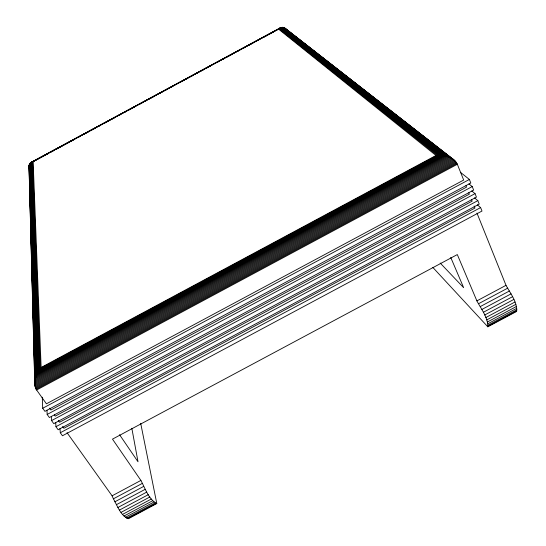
<?xml version="1.0" encoding="UTF-8"?>
<svg xmlns="http://www.w3.org/2000/svg" width="546" height="546" viewBox="0 0 546 546"><rect width="100%" height="100%" fill="white"/><g stroke="black" fill="none" stroke-linecap="round" stroke-linejoin="round"><path stroke-width="0.82" d="M34.726 383.51C34.746 377.607 37.333 371.915 41.127 367.478L436.001 155.48C443.768 154.661 453.535 156.709 457.336 164.271L463.684 180.05L46.43 403.808L36.118 389.284L35.101 386.643L34.726 383.51L452.859 159.111M432.835 267.417L487.831 326.808C487.994 317.39 481.142 308.975 476.883 300.887L457.316 254.572L112.483 439.127L140.895 480.425C145.209 488.397 148.437 499.119 156.798 503.548L140.697 423.327M284.705 27.996L453.746 159.76L34.78 384.602L28.999 166.066L29.805 163.541L31.197 162.346L278.583 29.136C280.248 27.109 283.592 26.59 285.476 28.604L454.559 160.442L34.903 385.647L29.02 165.602M487.831 326.808L516.523 311.486C517.533 302.034 510.292 293.352 506.005 285.326L476.958 213.07M34.296 161.111L29.805 163.541L35.954 376.433L446.266 156.19L282.077 27.307M35.797 160.306L42.533 156.668M44.028 155.856L48.519 153.433M50.014 152.627L54.511 150.198M56.006 149.392L62.742 145.755M64.237 144.943L68.735 142.52M70.229 141.707L74.72 139.285M78.46 137.264L79.962 136.452M84.453 134.029L88.943 131.606M90.438 130.794L94.929 128.371M98.676 126.351L100.171 125.539M104.661 123.116L109.152 120.686M110.654 119.881L115.145 117.458M118.885 115.431L120.386 114.626M124.877 112.203L126.372 111.391M127.866 110.585L129.368 109.773M130.863 108.968L134.609 106.948M139.1 104.518L140.595 103.713M142.09 102.901L143.591 102.095M145.086 101.283L146.587 100.478M148.082 99.672L149.577 98.86M151.078 98.055L154.818 96.028M159.309 93.605L160.811 92.8M162.305 91.987L163.8 91.182M165.302 90.37L166.796 89.564M168.291 88.752L169.792 87.947M171.287 87.135L172.782 86.329M179.525 82.692L181.019 81.88M182.514 81.074L184.016 80.262M185.51 79.457L187.005 78.651M188.506 77.839L190.001 77.034M191.496 76.222L192.997 75.416M196.737 73.396L198.239 72.584M199.734 71.779L201.228 70.966M202.73 70.161L204.224 69.349M205.719 68.543L207.221 67.731M208.715 66.926L210.217 66.114M216.953 62.476L218.448 61.671M222.939 59.248L224.44 58.436M225.935 57.63L227.429 56.818M228.931 56.013L232.671 53.993M237.162 51.563L238.657 50.758M243.154 48.328L244.649 47.522M249.14 45.1L252.88 43.073M257.378 40.65L258.872 39.844M263.363 37.415L267.854 34.992M269.349 34.18L273.096 32.159M277.586 29.737L279.081 28.924M31.061 163.097L29.559 163.909L35.572 377.641L447.488 156.545L282.535 27.3M34.848 381.231L450.88 157.944M34.753 382.384L451.904 158.504M35.374 387.585L455.937 161.909L283.865 27.573M456.497 162.681L35.715 388.465L35.667 386.766M36.118 389.284L456.968 163.466M36.596 390.028L457.336 164.271L455.999 163.227M42.711 408.258L469.389 179.45L470.809 183.019L44.936 411.356L42.711 408.258L42.281 397.201M47.161 414.448L472.229 186.568L473.641 190.104L49.372 417.533L47.161 414.448L46.963 410.196M51.57 420.597L475.047 193.625L476.446 197.133L53.767 423.655L51.57 420.597L51.344 416.339M55.951 426.699L477.839 200.635L479.224 204.115L58.129 429.736L55.951 426.699L55.699 422.454M60.299 432.76L480.61 207.582L481.988 211.043L62.462 435.769L60.299 432.76L60.019 428.514M67.028 432.678L112.087 495.823L140.895 480.425M476.883 300.887L506.005 285.326M156.798 503.548L128.412 518.7C120.468 515.656 117.397 505.733 113.397 498.832L142.24 483.422M478.617 303.685L507.773 288.111M114.824 501.822L143.68 486.404M480.296 306.565L509.473 290.977M116.332 504.729L145.202 489.312M481.886 309.452L511.07 293.857M117.895 507.5L146.758 492.082M483.36 312.285L512.537 296.703M119.478 510.066L148.314 494.662M484.677 315.015L513.827 299.44M121.048 512.373L149.85 496.99M485.81 317.574L514.926 302.02M122.563 514.38L151.324 499.024M486.739 319.908L515.813 304.388M124.003 516.038L152.703 500.716M487.442 321.976L516.455 306.483M125.334 517.321L153.965 502.033M487.912 323.73L516.85 308.272M126.529 518.202L155.084 502.955M488.131 325.136L517.001 309.719M127.559 518.659L156.033 503.46M488.104 326.167L516.885 310.797M514.858 311.698L516.523 311.486M284.295 27.757L455.289 161.159L35.101 386.643L29.088 165.151M283.435 27.43L449.802 157.425L35.019 380.05L29.197 164.715M282.985 27.341L448.662 156.961L35.258 378.849L29.354 164.298M280.262 27.846L441.154 155.344L38.111 371.71L31.197 162.346M279.825 28.099L439.851 155.289L38.793 370.584L31.634 162.128M460.728 172.556L469.389 179.45M279.395 28.406L438.554 155.289L39.53 369.505L32.105 161.944M278.986 28.747L437.264 155.357L40.308 368.468L32.61 161.793M278.583 29.136L436.001 155.48M468.918 183.9L472.229 186.568M471.751 190.929L475.047 193.625M474.556 197.911L477.839 200.635M477.354 204.852L480.61 207.582M285.476 28.604L286.479 29.825M440.185 263.029L463.65 287.681L450.75 257.459M49.522 408.149L50.846 409.998L466.53 187.128L465.963 185.715M54.354 414.912L55.228 416.141L469.355 194.158L468.789 192.758M58.272 420.413L59.575 422.235L472.16 201.133L471.601 199.74M62.599 426.474L63.889 428.282L474.945 208.06L474.105 205.985M119.567 434.718L138.015 461.779L131.839 428.296M112.087 495.823L113.397 498.832M29.218 167.533L28.999 166.066M33.135 161.684L41.127 367.478M29.545 173.99L29.757 181.647M30.105 194.41L30.31 202.068M30.685 215.684L30.842 221.642M31.238 236.111L31.402 242.069M31.798 256.531L31.934 261.643M32.378 277.812L32.494 282.064M32.937 298.232L33.026 301.638M33.518 319.506L33.586 322.058M34.07 339.933L34.118 341.632M34.63 360.353L34.678 362.059M280.712 27.641L30.788 162.599L37.483 372.857L442.451 155.467L280.712 27.641M281.163 27.477L30.419 162.885L36.91 374.037L443.741 155.651L281.163 27.477M281.62 27.368L30.091 163.199L36.398 375.232L445.017 155.89L281.62 27.368"/></g></svg>
